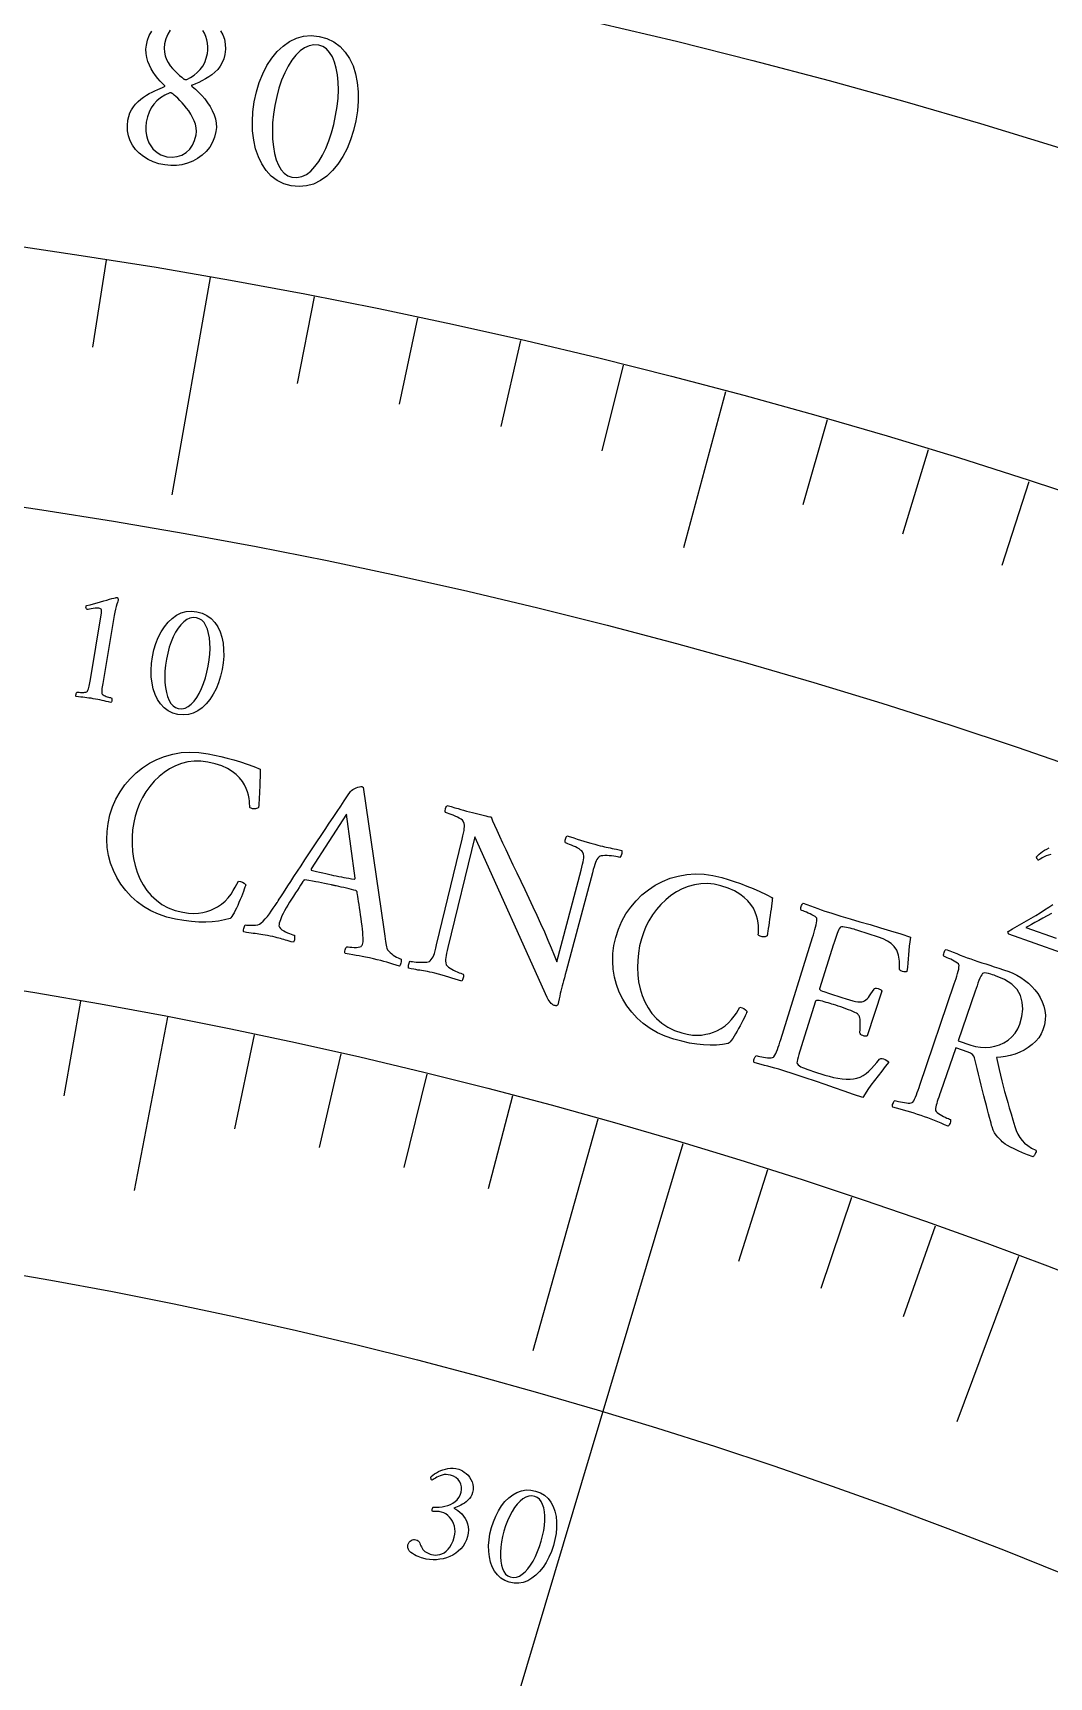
# Model space of a CAD drawing. Header units: millimetres. Extents: x -60 to 60, y -60 to 76.
# Drawn here: x 7.84 to 16.96, y 40.91 to 55.67 of the extents above; entities that cross this region are included whole.
import ezdxf

# ---------------------------------------------------------------- set-up
doc = ezdxf.new("R2010")
doc.units = ezdxf.units.MM
for name, color, linetype in [('ENGRAVE', 7, 'Continuous'), ('ENGRAVE_FINE', 8, 'Continuous'), ('TEXT', 5, 'Continuous')]:
    doc.layers.add(name, color=color, linetype=linetype)

msp = doc.modelspace()

# ---------------------------------------------------------------- linework, layer by layer
at = {"layer": 'ENGRAVE'}
for points in [[(9.4291, 53.4751), (9.0853, 51.5251)], [(14.0539, 52.4498), (13.6781, 51.0472)], [(9.0462, 46.8344), (8.7458, 45.2791)], [(12.9096, 45.9198), (12.325, 43.8404)], [(13.6727, 45.6984), (11.6089, 38.8006)], [(16.6862, 44.6863), (16.1321, 43.2023)]]:
    msp.add_lwpolyline(points, dxfattribs=at)
for radius in [58.8, 58.8, 57.225, 54.3, 54.3, 51.99, 47.7, 47.7, 45.18]:
    msp.add_circle((0, 0), radius, dxfattribs=at)
at = {"layer": 'ENGRAVE_FINE'}
for points in [[(8.4944, 53.6315), (8.3705, 52.8492)], [(10.3609, 53.3024), (10.2098, 52.5249)], [(11.2896, 53.1134), (11.1249, 52.3387)], [(12.2148, 52.9083), (12.0367, 52.1366)], [(13.1364, 52.6871), (12.9448, 51.9186)], [(14.9671, 52.1965), (14.7488, 51.4352)], [(15.8758, 51.9273), (15.6442, 51.17)], [(16.7796, 51.6424), (16.5349, 50.8891)], [(8.2653, 46.9784), (8.1156, 46.1275)], [(9.8246, 46.6773), (9.6466, 45.8318)], [(10.6003, 46.5072), (10.4083, 45.6648)], [(11.3732, 46.3243), (11.1672, 45.4852)], [(12.1431, 46.1285), (11.9231, 45.2929)], [(14.4321, 45.4643), (14.1707, 44.6408)], [(15.1876, 45.2175), (14.9125, 44.3985)], [(15.9391, 44.9582), (15.6504, 44.1438)]]:
    msp.add_lwpolyline(points, dxfattribs=at)
at = {"layer": 'TEXT'}
for points in [[(9.5204, 55.6898), (9.5407, 55.6532), (9.5554, 55.6136), (9.5634, 55.5712), (9.5648, 55.5262), (9.5597, 55.4784), (9.5505, 55.4395), (9.5369, 55.4042), (9.5189, 55.3724), (9.4966, 55.3441), (9.4712, 55.3187), (9.4442, 55.2958), (9.4156, 55.2754), (9.3854, 55.2575), (9.3548, 55.2415), (9.3251, 55.227), (9.2965, 55.214), (9.2687, 55.2024), (9.2627, 55.201), (9.2603, 55.1984), (9.2616, 55.1946), (9.2666, 55.1896), (9.2957, 55.1658), (9.3241, 55.1392), (9.352, 55.1101), (9.3792, 55.0782), (9.4046, 55.0445), (9.427, 55.0096), (9.4465, 54.9735), (9.463, 54.9363), (9.4752, 54.8986), (9.4822, 54.861), (9.4837, 54.8234), (9.4799, 54.786), (9.4676, 54.7356), (9.4489, 54.6891), (9.4237, 54.6464), (9.3921, 54.6076), (9.3555, 54.5732), (9.3153, 54.544), (9.2715, 54.52), (9.2241, 54.501), (9.1746, 54.4877), (9.1244, 54.4807), (9.0735, 54.4799), (9.0218, 54.4854), (8.9675, 54.4971), (8.9172, 54.5136), (8.8707, 54.5349), (8.8281, 54.5611), (8.7903, 54.5913), (8.758, 54.625), (8.7313, 54.6623), (8.7101, 54.7029), (8.695, 54.7464), (8.6865, 54.7917), (8.6846, 54.8391), (8.6892, 54.8884), (8.6964, 54.9216), (8.707, 54.9526), (8.7212, 54.9813), (8.7389, 55.0079), (8.7591, 55.0324), (8.781, 55.0549), (8.8045, 55.0756), (8.8296, 55.0944), (8.8556, 55.1113), (8.8814, 55.1267), (8.907, 55.1404), (8.9326, 55.1524), (8.957, 55.1631), (8.9792, 55.1729), (8.9992, 55.1815), (9.0169, 55.1892), (9.0207, 55.1918), (9.0222, 55.1944), (9.0215, 55.1971), (9.0187, 55.1999), (8.999, 55.2177), (8.9789, 55.2385), (8.9582, 55.2623), (8.9371, 55.2889), (8.9167, 55.318), (8.8986, 55.3487), (8.8826, 55.3811), (8.8689, 55.4152), (8.8586, 55.4506), (8.8529, 55.4869), (8.852, 55.5241), (8.8558, 55.5622), (8.8659, 55.6058), (8.8818, 55.6469), (8.9036, 55.6854)], [(9.0701, 55.695), (9.0472, 55.6587), (9.0303, 55.6181), (9.0196, 55.5731), (9.0158, 55.5347), (9.0173, 55.4986), (9.0239, 55.4648), (9.0357, 55.4332), (9.0513, 55.404), (9.0689, 55.377), (9.0887, 55.3523), (9.1107, 55.3298), (9.1331, 55.3092), (9.154, 55.2902), (9.1735, 55.2729), (9.1916, 55.2571), (9.1939, 55.2557), (9.1967, 55.2546), (9.2002, 55.2536), (9.2042, 55.2528), (9.2051, 55.2526), (9.2058, 55.2525), (9.2062, 55.2525), (9.2063, 55.2524), (9.2094, 55.2521), (9.2123, 55.252), (9.215, 55.2522), (9.2174, 55.2528), (9.2519, 55.2704), (9.2836, 55.2912), (9.3126, 55.3151), (9.3388, 55.3423), (9.3614, 55.3729), (9.3796, 55.4069), (9.3935, 55.4444), (9.4029, 55.4854), (9.4066, 55.5164), (9.407, 55.5473), (9.4043, 55.5783), (9.3983, 55.6093), (9.3892, 55.6393), (9.3772, 55.6673), (9.3621, 55.6933)], [(16.9764, 48.2968), (16.9543, 48.2903), (16.9339, 48.2825), (16.9153, 48.2735), (16.899, 48.2645), (16.8854, 48.2564), (16.8746, 48.2493), (16.8665, 48.2433), (16.8624, 48.2453), (16.8586, 48.2486), (16.8551, 48.253), (16.8519, 48.2586), (16.8494, 48.2643), (16.8478, 48.2689), (16.8471, 48.2726), (16.8474, 48.2752), (16.853, 48.2816), (16.8613, 48.2895), (16.8722, 48.2989), (16.8858, 48.3099), (16.9017, 48.3215), (16.9196, 48.3329), (16.9394, 48.3439), (16.9613, 48.3546)], [(17.0709, 47.4133), (16.5987, 47.5806), (16.5971, 47.583), (16.5956, 47.5859), (16.5942, 47.5892), (16.5928, 47.593), (16.5917, 47.5967), (16.5912, 47.6), (16.5911, 47.6029), (16.5916, 47.6052), (16.6319, 47.6279), (16.6728, 47.651), (16.7144, 47.6748), (16.7566, 47.6991), (16.7987, 47.7236), (16.8401, 47.7483), (16.8808, 47.7729), (16.9208, 47.7976), (16.9592, 47.8219), (16.9952, 47.8455)], [(16.9812, 47.7669), (16.9419, 47.7451), (16.9039, 47.724), (16.867, 47.7036), (16.8326, 47.6846), (16.8018, 47.6675), (16.7747, 47.6524), (16.7513, 47.6393), (17.0229, 47.5429)]]:
    msp.add_lwpolyline(points, dxfattribs=at)
for points in [[(10.4062, 55.639), (10.477, 55.6198), (10.5397, 55.5902), (10.5944, 55.5501), (10.641, 55.4997), (10.6797, 55.4409), (10.7106, 55.3756), (10.7338, 55.304), (10.7492, 55.226), (10.7571, 55.1436), (10.7576, 55.059), (10.7509, 54.972), (10.7368, 54.8828), (10.7161, 54.7948), (10.6895, 54.7117), (10.657, 54.6335), (10.6185, 54.5602), (10.5749, 54.4936), (10.5269, 54.4355), (10.4744, 54.3861), (10.4175, 54.3451), (10.3568, 54.3147), (10.2929, 54.2969), (10.2258, 54.2916), (10.1555, 54.2988), (10.0892, 54.3171), (10.0297, 54.3461), (9.9771, 54.3858), (9.9312, 54.4361), (9.8924, 54.4949), (9.8608, 54.5601), (9.8365, 54.6317), (9.8194, 54.7097), (9.8096, 54.792), (9.8072, 54.8767), (9.8122, 54.9639), (9.8246, 55.0534), (9.8439, 55.1417), (9.8692, 55.2252), (9.9006, 55.3038), (9.9382, 55.3777), (9.9813, 55.4448), (10.0293, 55.5031), (10.0823, 55.5526), (10.1401, 55.5934), (10.202, 55.6235), (10.267, 55.6412), (10.3351, 55.6464), (10.4062, 55.639)], [(10.4027, 55.5603), (10.3589, 55.5633), (10.3164, 55.5557), (10.2752, 55.5375), (10.2353, 55.5087), (10.1973, 55.4709), (10.1617, 55.4256), (10.1285, 55.3727), (10.0978, 55.3125), (10.0701, 55.2462), (10.0461, 55.1753), (10.0257, 55.1), (10.009, 55.0202), (9.9967, 54.9404), (9.9893, 54.8632), (9.9867, 54.7885), (9.989, 54.7164), (9.9958, 54.6487), (10.0069, 54.5873), (10.0222, 54.532), (10.0418, 54.483), (10.0656, 54.442), (10.0934, 54.4107), (10.1253, 54.389), (10.1614, 54.3771), (10.207, 54.3739), (10.2506, 54.3818), (10.2921, 54.4009), (10.3318, 54.431), (10.3691, 54.4705), (10.404, 54.5176), (10.4365, 54.5724), (10.4664, 54.6348), (10.4934, 54.7029), (10.5172, 54.7746), (10.5377, 54.85), (10.5549, 54.9291), (10.5682, 55.0094), (10.5765, 55.0863), (10.5799, 55.16), (10.5782, 55.2303), (10.5718, 55.296), (10.5609, 55.3556), (10.5454, 55.4091), (10.5253, 55.4567), (10.5009, 55.4965), (10.4723, 55.5271), (10.4396, 55.5483), (10.4027, 55.5603)], [(9.0385, 54.5596), (9.0875, 54.5555), (9.1328, 54.5603), (9.1742, 54.574), (9.2118, 54.5965), (9.2442, 54.6266), (9.2699, 54.6631), (9.2889, 54.7059), (9.3011, 54.7551), (9.3042, 54.7871), (9.3026, 54.8189), (9.2963, 54.8505), (9.2853, 54.882), (9.271, 54.9127), (9.2547, 54.9421), (9.2366, 54.9702), (9.2166, 54.9969), (9.1959, 55.0218), (9.1756, 55.0447), (9.1557, 55.0653), (9.1364, 55.0839), (9.119, 55.0997), (9.1052, 55.1121), (9.095, 55.1212), (9.0883, 55.127), (9.0846, 55.1295), (9.0814, 55.1314), (9.0785, 55.1327), (9.0762, 55.1334), (9.0732, 55.1337), (9.0707, 55.1337), (9.0687, 55.1334), (9.0672, 55.1326), (9.0226, 55.1115), (8.9835, 55.0876), (8.9499, 55.0608), (8.9218, 55.0312), (8.8986, 54.9978), (8.8797, 54.9595), (8.8651, 54.9164), (8.8548, 54.8685), (8.8503, 54.8269), (8.8506, 54.7877), (8.8556, 54.7509), (8.8653, 54.7164), (8.8788, 54.6848), (8.8952, 54.6564), (8.9144, 54.6312), (8.9364, 54.6093), (8.9603, 54.591), (8.9853, 54.5766), (9.0114, 54.5661), (9.0385, 54.5596)], [(8.3534, 49.8664), (8.4506, 50.447), (8.4526, 50.4613), (8.4533, 50.4733), (8.4528, 50.4832), (8.4511, 50.4907), (8.448, 50.4965), (8.4435, 50.5011), (8.4375, 50.5043), (8.43, 50.5063), (8.4206, 50.5072), (8.4088, 50.507), (8.3945, 50.5059), (8.3777, 50.5037), (8.3607, 50.5011), (8.3459, 50.4986), (8.3332, 50.4962), (8.3227, 50.4939), (8.3177, 50.5003), (8.3145, 50.507), (8.3131, 50.5139), (8.3134, 50.5211), (8.3134, 50.5212), (8.3135, 50.5215), (8.3135, 50.522), (8.3136, 50.5226), (8.3143, 50.5252), (8.3152, 50.5273), (8.3164, 50.5287), (8.3178, 50.5295), (8.3496, 50.5379), (8.3811, 50.5464), (8.4124, 50.555), (8.4434, 50.5638), (8.473, 50.5722), (8.5, 50.5798), (8.5244, 50.5866), (8.5462, 50.5926), (8.5642, 50.5975), (8.5772, 50.601), (8.5854, 50.603), (8.5886, 50.6036), (8.5916, 50.6031), (8.5949, 50.6019), (8.5975, 50.5998), (8.5994, 50.5966), (8.6005, 50.5925), (8.6012, 50.588), (8.6017, 50.584), (8.6022, 50.5803), (8.6025, 50.577), (8.6017, 50.5748), (8.5994, 50.5683), (8.5957, 50.5573), (8.5904, 50.542), (8.5844, 50.5226), (8.5785, 50.4993), (8.5728, 50.472), (8.5671, 50.4409), (8.4663, 49.8473), (8.4636, 49.8314), (8.4612, 49.8161), (8.4589, 49.8013), (8.4568, 49.787), (8.4552, 49.7735), (8.4545, 49.7613), (8.4546, 49.7502), (8.4556, 49.7403), (8.4575, 49.7363), (8.4614, 49.7322), (8.4673, 49.7278), (8.4753, 49.7234), (8.4845, 49.719), (8.494, 49.7151), (8.5039, 49.7115), (8.5141, 49.7084), (8.5238, 49.7058), (8.532, 49.7036), (8.5386, 49.7021), (8.5437, 49.7011), (8.5451, 49.6972), (8.5458, 49.6924), (8.5459, 49.6865), (8.5453, 49.6796), (8.5441, 49.6728), (8.5423, 49.6673), (8.5398, 49.663), (8.5367, 49.6599), (8.5155, 49.665), (8.4951, 49.6699), (8.4757, 49.6745), (8.4572, 49.6788), (8.4387, 49.683), (8.4195, 49.6869), (8.3995, 49.6907), (8.3787, 49.6944), (8.3586, 49.6976), (8.3395, 49.7004), (8.3212, 49.7028), (8.3037, 49.7047), (8.2861, 49.7065), (8.2672, 49.7083), (8.2469, 49.7103), (8.2254, 49.7124), (8.2235, 49.7163), (8.2225, 49.7212), (8.2226, 49.7271), (8.2237, 49.7339), (8.2254, 49.7406), (8.2274, 49.7461), (8.2297, 49.7504), (8.2322, 49.7536), (8.2374, 49.7529), (8.2442, 49.7522), (8.2526, 49.7515), (8.2626, 49.7508), (8.2733, 49.7504), (8.2838, 49.7505), (8.2941, 49.7511), (8.3042, 49.7522), (8.3131, 49.7539), (8.3198, 49.756), (8.3244, 49.7588), (8.3269, 49.762), (8.3311, 49.7711), (8.335, 49.7814), (8.3386, 49.7932), (8.3418, 49.8064), (8.3448, 49.8205), (8.3478, 49.8352), (8.3506, 49.8505), (8.3534, 49.8664)], [(9.3078, 50.4747), (9.3563, 50.4617), (9.3993, 50.4415), (9.4368, 50.4141), (9.4689, 50.3795), (9.4955, 50.3392), (9.5168, 50.2945), (9.5329, 50.2453), (9.5437, 50.1917), (9.5493, 50.1352), (9.5499, 50.077), (9.5455, 50.0172), (9.5361, 49.9557), (9.5222, 49.8952), (9.5041, 49.838), (9.482, 49.7841), (9.4558, 49.7336), (9.426, 49.6877), (9.3931, 49.6477), (9.3571, 49.6135), (9.3181, 49.5852), (9.2763, 49.5642), (9.2324, 49.5518), (9.1862, 49.548), (9.1378, 49.5528), (9.0921, 49.5654), (9.0511, 49.5852), (9.0148, 49.6124), (8.9831, 49.647), (8.9564, 49.6874), (8.9346, 49.7322), (8.9178, 49.7814), (8.9059, 49.835), (8.8992, 49.8916), (8.8975, 49.9499), (8.9009, 50.0098), (8.9094, 50.0713), (8.9226, 50.132), (8.94, 50.1894), (8.9615, 50.2435), (8.9873, 50.2943), (9.0168, 50.3405), (9.0497, 50.3806), (9.086, 50.4147), (9.1256, 50.4428), (9.168, 50.4637), (9.2125, 50.4759), (9.2591, 50.4796), (9.3078, 50.4747)], [(9.3055, 50.4206), (9.2755, 50.4226), (9.2464, 50.4172), (9.2182, 50.4047), (9.1909, 50.3848), (9.1648, 50.3587), (9.1405, 50.3275), (9.1178, 50.2912), (9.0968, 50.2497), (9.0778, 50.2041), (9.0614, 50.1553), (9.0475, 50.1035), (9.0361, 50.0486), (9.0277, 49.9938), (9.0226, 49.9407), (9.0209, 49.8893), (9.0226, 49.8398), (9.0273, 49.7932), (9.035, 49.751), (9.0456, 49.713), (9.0592, 49.6794), (9.0756, 49.6512), (9.0948, 49.6297), (9.1168, 49.6149), (9.1417, 49.6067), (9.1731, 49.6046), (9.2031, 49.6101), (9.2316, 49.6233), (9.2588, 49.6441), (9.2845, 49.6713), (9.3084, 49.7038), (9.3305, 49.7415), (9.351, 49.7845), (9.3694, 49.8314), (9.3856, 49.8808), (9.3995, 49.9326), (9.4111, 49.987), (9.42, 50.0423), (9.4255, 50.0952), (9.4277, 50.1458), (9.4264, 50.1942), (9.4218, 50.2393), (9.4142, 50.2802), (9.4035, 50.317), (9.3897, 50.3496), (9.3729, 50.377), (9.3532, 50.3979), (9.3308, 50.4125), (9.3055, 50.4206)], [(9.4096, 49.1993), (9.4656, 49.1879), (9.5227, 49.1752), (9.5808, 49.1609), (9.64, 49.1453), (9.6997, 49.1276), (9.7594, 49.1076), (9.819, 49.0851), (9.8785, 49.0603), (9.8784, 49.0573), (9.8782, 49.0483), (9.8778, 49.0333), (9.8773, 49.0124), (9.8765, 48.9874), (9.8755, 48.9604), (9.8742, 48.9315), (9.8727, 48.9005), (9.8711, 48.8693), (9.8696, 48.8394), (9.8683, 48.8111), (9.8671, 48.7842), (9.866, 48.7607), (9.8649, 48.7426), (9.8639, 48.7299), (9.863, 48.7227), (9.8621, 48.7182), (9.8589, 48.7141), (9.8534, 48.7106), (9.8456, 48.7074), (9.8366, 48.7051), (9.8276, 48.704), (9.8186, 48.7041), (9.8094, 48.7053), (9.8018, 48.7073), (9.7949, 48.71), (9.7887, 48.7134), (9.7833, 48.7176), (9.7831, 48.7323), (9.7819, 48.7508), (9.7799, 48.7729), (9.777, 48.7988), (9.7719, 48.8271), (9.7635, 48.8567), (9.7517, 48.8875), (9.7366, 48.9196), (9.7171, 48.9517), (9.6921, 48.9827), (9.6616, 49.0126), (9.6256, 49.0413), (9.5829, 49.0676), (9.5322, 49.0903), (9.4737, 49.1093), (9.4073, 49.1247), (9.3457, 49.1328), (9.2857, 49.1334), (9.2274, 49.1265), (9.1706, 49.112), (9.116, 49.091), (9.0642, 49.0644), (9.0152, 49.0323), (8.9689, 48.9947), (8.926, 48.9526), (8.887, 48.9072), (8.8519, 48.8584), (8.8207, 48.8063), (8.7939, 48.752), (8.7717, 48.6966), (8.7542, 48.6403), (8.7415, 48.583), (8.7321, 48.5183), (8.7273, 48.4534), (8.7269, 48.3882), (8.731, 48.3228), (8.7399, 48.2584), (8.7537, 48.1961), (8.7726, 48.1359), (8.7965, 48.078), (8.8255, 48.0232), (8.8599, 47.9726), (8.8997, 47.9263), (8.9448, 47.8842), (8.9956, 47.8475), (9.0524, 47.8174), (9.1152, 47.7938), (9.184, 47.7768), (9.233, 47.7694), (9.279, 47.7666), (9.322, 47.7685), (9.3619, 47.7751), (9.399, 47.785), (9.4335, 47.7968), (9.4654, 47.8106), (9.4945, 47.8264), (9.5309, 47.8506), (9.5631, 47.8773), (9.5912, 47.9067), (9.6152, 47.9386), (9.6357, 47.9708), (9.6536, 48.0013), (9.6687, 48.03), (9.6812, 48.0569), (9.7001, 48.0536), (9.7174, 48.0472), (9.7332, 48.0375), (9.7475, 48.0246), (9.745, 48.0149), (9.7407, 48.0013), (9.7346, 47.9841), (9.7268, 47.963), (9.7177, 47.9397), (9.708, 47.9154), (9.6978, 47.8903), (9.6868, 47.8642), (9.6756, 47.8385), (9.6645, 47.8144), (9.6534, 47.7919), (9.6423, 47.771), (9.6318, 47.7529), (9.6223, 47.7386), (9.614, 47.7282), (9.6067, 47.7218), (9.5556, 47.7078), (9.5021, 47.6975), (9.4462, 47.6909), (9.3879, 47.6878), (9.3262, 47.6886), (9.2604, 47.6934), (9.1905, 47.7021), (9.1163, 47.7147), (9.038, 47.7333), (8.9643, 47.7584), (8.8953, 47.79), (8.8309, 47.8281), (8.7716, 47.8716), (8.7178, 47.9197), (8.6695, 47.9722), (8.6267, 48.0292), (8.5898, 48.0897), (8.5591, 48.153), (8.5345, 48.2189), (8.5163, 48.2874), (8.5046, 48.3578), (8.4999, 48.4292), (8.5023, 48.5015), (8.5116, 48.5747), (8.5286, 48.6512), (8.5523, 48.724), (8.5825, 48.7931), (8.6194, 48.8586), (8.6621, 48.9198), (8.7098, 48.9762), (8.7626, 49.0277), (8.8204, 49.0743), (8.8826, 49.1151), (8.9486, 49.1491), (9.0184, 49.1764), (9.092, 49.1969), (9.1685, 49.2098), (9.2469, 49.2146), (9.3273, 49.2111), (9.4096, 49.1993)], [(10.0294, 47.8654), (10.0314, 47.8686), (10.0376, 47.8781), (10.0479, 47.8939), (10.0623, 47.9161), (10.0803, 47.9438), (10.1011, 47.9759), (10.1248, 48.0127), (10.1514, 48.0539), (10.1804, 48.0986), (10.2112, 48.1457), (10.244, 48.1952), (10.2786, 48.247), (10.3144, 48.3005), (10.3506, 48.3547), (10.3871, 48.4098), (10.424, 48.4656), (10.4608, 48.5212), (10.497, 48.5756), (10.5325, 48.6288), (10.5673, 48.6809), (10.6008, 48.7307), (10.6324, 48.7775), (10.662, 48.8211), (10.6895, 48.8617), (10.6975, 48.8697), (10.7083, 48.8776), (10.722, 48.8855), (10.7386, 48.8934), (10.7553, 48.9), (10.7696, 48.9042), (10.7814, 48.9061), (10.7906, 48.9055), (10.7927, 48.905), (10.7943, 48.9044), (10.7955, 48.9038), (10.7961, 48.9031), (10.7968, 48.9023), (10.7978, 48.9013), (10.7993, 48.9), (10.8011, 48.8985), (10.9876, 47.6238), (10.9962, 47.561), (11.0028, 47.5139), (11.0075, 47.4827), (11.0102, 47.4673), (11.0143, 47.4538), (11.0213, 47.4405), (11.0311, 47.4274), (11.0438, 47.4146), (11.058, 47.4025), (11.0725, 47.3916), (11.0872, 47.382), (11.1023, 47.3737), (11.1162, 47.3668), (11.1274, 47.3616), (11.1358, 47.358), (11.1416, 47.3562), (11.1439, 47.3489), (11.1444, 47.3404), (11.1431, 47.3307), (11.1401, 47.3198), (11.1365, 47.3095), (11.1335, 47.3016), (11.131, 47.296), (11.1291, 47.2929), (11.0982, 47.3024), (11.069, 47.3114), (11.0413, 47.3199), (11.0153, 47.3278), (10.9889, 47.3355), (10.9598, 47.3433), (10.9281, 47.3513), (10.8938, 47.3594), (10.8575, 47.3676), (10.8243, 47.3745), (10.7942, 47.3802), (10.7672, 47.3848), (10.7402, 47.3891), (10.7099, 47.394), (10.6764, 47.3994), (10.6397, 47.4054), (10.637, 47.4116), (10.636, 47.4192), (10.6366, 47.4282), (10.6389, 47.4386), (10.6423, 47.4488), (10.6463, 47.457), (10.6508, 47.4634), (10.656, 47.4678), (10.6675, 47.4657), (10.6821, 47.464), (10.6997, 47.4626), (10.7202, 47.4616), (10.7407, 47.4615), (10.758, 47.4628), (10.7721, 47.4656), (10.783, 47.4698), (10.7882, 47.4743), (10.7925, 47.4806), (10.7962, 47.489), (10.7991, 47.4992), (10.8009, 47.5113), (10.8017, 47.5273), (10.8014, 47.5472), (10.8002, 47.571), (10.7981, 47.5977), (10.7953, 47.6262), (10.7919, 47.6564), (10.7879, 47.6883), (10.7835, 47.721), (10.779, 47.7532), (10.7744, 47.785), (10.7697, 47.8164), (10.7651, 47.8462), (10.7609, 47.8733), (10.7571, 47.8976), (10.7538, 47.9191), (10.751, 47.9368), (10.749, 47.9494), (10.7478, 47.957), (10.7475, 47.9595), (10.7472, 47.9599), (10.7466, 47.9609), (10.7455, 47.9626), (10.744, 47.965), (10.7421, 47.9675), (10.7402, 47.9694), (10.7381, 47.9707), (10.7359, 47.9715), (10.7183, 47.9765), (10.6986, 47.9816), (10.6768, 47.9869), (10.653, 47.9924), (10.6286, 47.9978), (10.6051, 48.003), (10.5824, 48.008), (10.5606, 48.0128), (10.5549, 48.014), (10.5493, 48.0153), (10.5436, 48.0165), (10.538, 48.0178), (10.5325, 48.019), (10.5273, 48.0201), (10.5223, 48.0212), (10.5177, 48.0222), (10.4851, 48.0293), (10.455, 48.0356), (10.4274, 48.0412), (10.4023, 48.0461), (10.3768, 48.0509), (10.3477, 48.0559), (10.3152, 48.0612), (10.2792, 48.0668), (10.2779, 48.0668), (10.2762, 48.0665), (10.2741, 48.0659), (10.2717, 48.0648), (10.2694, 48.0638), (10.2678, 48.063), (10.2668, 48.0626), (10.2665, 48.0624), (10.2648, 48.0598), (10.2598, 48.0521), (10.2515, 48.0391), (10.2399, 48.021), (10.226, 47.9993), (10.2108, 47.9757), (10.1943, 47.9501), (10.1766, 47.9226), (10.1586, 47.8945), (10.1416, 47.8673), (10.1255, 47.8409), (10.1104, 47.8154), (10.0955, 47.7903), (10.0829, 47.767), (10.0726, 47.7457), (10.0646, 47.7262), (10.0583, 47.7085), (10.0531, 47.6927), (10.0491, 47.6787), (10.0462, 47.6665), (10.0458, 47.6543), (10.0501, 47.6424), (10.059, 47.6309), (10.0725, 47.6198), (10.0886, 47.6094), (10.1052, 47.6002), (10.1223, 47.5922), (10.14, 47.5854), (10.1563, 47.5799), (10.1692, 47.5756), (10.1787, 47.5727), (10.1849, 47.5711), (10.1863, 47.5672), (10.1868, 47.561), (10.1866, 47.5524), (10.1856, 47.5415), (10.1839, 47.5303), (10.1817, 47.5209), (10.179, 47.5131), (10.1759, 47.5071), (10.1557, 47.5126), (10.137, 47.5178), (10.1199, 47.5226), (10.1043, 47.5271), (10.0894, 47.5314), (10.0746, 47.5357), (10.0598, 47.5401), (10.0449, 47.5444), (10.0289, 47.5488), (10.0104, 47.5534), (9.9894, 47.5583), (9.9661, 47.5633), (9.9424, 47.5681), (9.9207, 47.5722), (9.9008, 47.5756), (9.8829, 47.5783), (9.8659, 47.5807), (9.8489, 47.583), (9.8319, 47.5854), (9.8149, 47.5877), (9.7968, 47.5902), (9.7764, 47.5933), (9.7538, 47.5967), (9.729, 47.6006), (9.7277, 47.6045), (9.7275, 47.6106), (9.7284, 47.619), (9.7303, 47.6297), (9.7328, 47.6408), (9.7356, 47.6501), (9.7386, 47.6578), (9.7419, 47.6638), (9.7539, 47.662), (9.7696, 47.6608), (9.789, 47.6601), (9.8123, 47.6599), (9.8355, 47.6613), (9.8551, 47.6649), (9.8708, 47.671), (9.8829, 47.6795), (9.9036, 47.6982), (9.9234, 47.7184), (9.9422, 47.7401), (9.96, 47.7634), (9.9773, 47.7878), (9.9946, 47.8129), (10.012, 47.8388), (10.0294, 47.8654)], [(11.7822, 48.6714), (11.8072, 48.6653), (11.832, 48.6593), (11.8564, 48.6534), (11.8805, 48.6475), (11.903, 48.6421), (11.9224, 48.6378), (11.9387, 48.6346), (11.9519, 48.6324), (11.9646, 48.5991), (11.9812, 48.5593), (12.0015, 48.5129), (12.0255, 48.46), (12.0526, 48.4017), (12.0818, 48.3394), (12.1133, 48.2732), (12.147, 48.2029), (12.182, 48.13), (12.2175, 48.0558), (12.2534, 47.9805), (12.2898, 47.904), (12.3259, 47.8271), (12.3611, 47.7509), (12.3955, 47.6753), (12.429, 47.6003), (12.4607, 47.5275), (12.4897, 47.4585), (12.516, 47.3932), (12.5396, 47.3318), (12.7579, 48.1556), (12.765, 48.1831), (12.771, 48.2075), (12.7759, 48.229), (12.7798, 48.2475), (12.782, 48.2643), (12.7819, 48.2809), (12.7797, 48.2971), (12.7753, 48.313), (12.7716, 48.3199), (12.7645, 48.3275), (12.754, 48.3358), (12.74, 48.345), (12.724, 48.3542), (12.7074, 48.3631), (12.6902, 48.3714), (12.6725, 48.3794), (12.6556, 48.3864), (12.6409, 48.3921), (12.6285, 48.3964), (12.6183, 48.3995), (12.616, 48.4067), (12.6153, 48.4148), (12.6162, 48.4239), (12.6187, 48.4339), (12.6219, 48.4435), (12.6249, 48.4516), (12.6275, 48.4581), (12.63, 48.4631), (12.6622, 48.4534), (12.6933, 48.4438), (12.7235, 48.4344), (12.7526, 48.425), (12.7821, 48.4156), (12.8136, 48.4062), (12.8471, 48.3967), (12.8825, 48.387), (12.9074, 48.3805), (12.93, 48.3747), (12.9502, 48.3696), (12.968, 48.3654), (12.9848, 48.3615), (13.0019, 48.3578), (13.0193, 48.354), (13.037, 48.3504), (13.0559, 48.3465), (13.0765, 48.3421), (13.0991, 48.3372), (13.1234, 48.3318), (13.1242, 48.3262), (13.1244, 48.3196), (13.124, 48.3119), (13.123, 48.3033), (13.121, 48.2943), (13.1176, 48.2856), (13.1128, 48.2774), (13.1065, 48.2695), (13.098, 48.2716), (13.0861, 48.2739), (13.0708, 48.2766), (13.052, 48.2795), (13.0317, 48.2823), (13.0116, 48.2842), (12.9917, 48.2853), (12.9721, 48.2856), (12.9543, 48.2848), (12.9397, 48.2826), (12.9285, 48.2792), (12.9205, 48.2744), (12.91, 48.2636), (12.901, 48.2516), (12.8935, 48.2382), (12.8875, 48.2236), (12.8818, 48.2063), (12.8754, 48.1851), (12.8682, 48.1599), (12.8602, 48.1307), (12.6242, 47.2474), (12.6161, 47.2172), (12.6086, 47.1889), (12.6016, 47.1627), (12.5951, 47.1383), (12.589, 47.1151), (12.5831, 47.0924), (12.5775, 47.0699), (12.5721, 47.0479), (12.5667, 47.0251), (12.5609, 47.0005), (12.5548, 46.9741), (12.5484, 46.9458), (12.5456, 46.9422), (12.542, 46.9397), (12.5375, 46.9384), (12.5321, 46.9382), (12.5268, 46.9386), (12.5223, 46.939), (12.5188, 46.9395), (12.5161, 46.9401), (12.5111, 46.9422), (12.505, 46.946), (12.4977, 46.9517), (12.4893, 46.9591), (12.4804, 46.9687), (12.4716, 46.9805), (12.4631, 46.9947), (12.4547, 47.0112), (11.8046, 48.455), (11.5625, 47.4614), (11.556, 47.4339), (11.5508, 47.4095), (11.5467, 47.3882), (11.5438, 47.37), (11.5424, 47.3535), (11.5426, 47.3374), (11.5446, 47.3216), (11.5482, 47.3061), (11.5518, 47.2994), (11.5586, 47.292), (11.5687, 47.284), (11.5819, 47.2753), (11.5971, 47.2665), (11.613, 47.2579), (11.6295, 47.2496), (11.6466, 47.2416), (11.663, 47.2345), (11.6773, 47.2287), (11.6894, 47.2244), (11.6993, 47.2215), (11.7017, 47.2144), (11.7027, 47.2064), (11.7023, 47.1976), (11.7005, 47.188), (11.6978, 47.1786), (11.6949, 47.1704), (11.6917, 47.1635), (11.6883, 47.1578), (11.6572, 47.1678), (11.6272, 47.1773), (11.5983, 47.1864), (11.5705, 47.1951), (11.5422, 47.2036), (11.5118, 47.2121), (11.4794, 47.2207), (11.4449, 47.2293), (11.4213, 47.2348), (11.3995, 47.2397), (11.3794, 47.2438), (11.3611, 47.2471), (11.3438, 47.2501), (11.3267, 47.253), (11.3099, 47.2559), (11.2934, 47.2586), (11.2759, 47.2616), (11.256, 47.2652), (11.2337, 47.2693), (11.2091, 47.274), (11.2082, 47.2795), (11.2078, 47.2861), (11.208, 47.2937), (11.2088, 47.3024), (11.2105, 47.3115), (11.2136, 47.3202), (11.2181, 47.3287), (11.224, 47.3367), (11.2322, 47.3351), (11.2437, 47.3335), (11.2585, 47.3319), (11.2764, 47.3302), (11.296, 47.3288), (11.3156, 47.3279), (11.3351, 47.3277), (11.3547, 47.328), (11.3724, 47.3293), (11.3865, 47.3319), (11.3969, 47.3359), (11.4037, 47.3411), (11.4138, 47.3521), (11.4225, 47.3641), (11.4298, 47.3772), (11.4358, 47.3914), (11.4414, 47.4082), (11.4476, 47.4292), (11.4543, 47.4543), (11.4616, 47.4835), (11.6908, 48.4328), (11.6976, 48.4623), (11.7031, 48.4879), (11.7073, 48.5097), (11.71, 48.5277), (11.7112, 48.5436), (11.7106, 48.5589), (11.7083, 48.5739), (11.7041, 48.5884), (11.7004, 48.5961), (11.6926, 48.6045), (11.6809, 48.6133), (11.6653, 48.6226), (11.6475, 48.6318), (11.6293, 48.6403), (11.6109, 48.6482), (11.5922, 48.6554), (11.5748, 48.6616), (11.5604, 48.6665), (11.549, 48.6701), (11.5407, 48.6724), (11.5389, 48.6823), (11.5386, 48.6918), (11.5397, 48.701), (11.5423, 48.7099), (11.5456, 48.718), (11.5489, 48.7249), (11.5522, 48.7306), (11.5555, 48.7352), (11.5923, 48.7252), (11.6253, 48.7159), (11.6546, 48.7074), (11.6801, 48.6995), (11.7042, 48.6922), (11.7292, 48.6851), (11.7553, 48.6781), (11.7822, 48.6714)], [(10.6521, 48.6577), (10.3335, 48.1658), (10.3335, 48.1655), (10.3336, 48.1646), (10.3336, 48.1632), (10.3337, 48.1611), (10.3339, 48.159), (10.3344, 48.1574), (10.3351, 48.1564), (10.3361, 48.1558), (10.3584, 48.1499), (10.3829, 48.1437), (10.4095, 48.1372), (10.4383, 48.1303), (10.4667, 48.1236), (10.4921, 48.1177), (10.5146, 48.1126), (10.5342, 48.1082), (10.5595, 48.1028), (10.5837, 48.0979), (10.6067, 48.0936), (10.6284, 48.0898), (10.6501, 48.0862), (10.6727, 48.0824), (10.6963, 48.0783), (10.7209, 48.074), (10.7231, 48.0739), (10.7249, 48.0746), (10.7265, 48.0761), (10.7278, 48.0784), (10.7289, 48.0807), (10.7296, 48.0824), (10.7301, 48.0834), (10.7302, 48.0837)], [(14.023, 48.0881), (14.0776, 48.0715), (14.1333, 48.0534), (14.1898, 48.0337), (14.2472, 48.0125), (14.305, 47.9893), (14.3625, 47.9637), (14.4197, 47.9357), (14.4767, 47.9053), (14.4763, 47.9024), (14.4752, 47.8934), (14.4734, 47.8786), (14.4709, 47.8578), (14.4678, 47.833), (14.4642, 47.8062), (14.4602, 47.7775), (14.4557, 47.7469), (14.4511, 47.7159), (14.4469, 47.6864), (14.4429, 47.6582), (14.4391, 47.6315), (14.4358, 47.6083), (14.433, 47.5904), (14.4309, 47.5779), (14.4292, 47.5708), (14.4279, 47.5664), (14.4243, 47.5626), (14.4185, 47.5596), (14.4105, 47.5572), (14.4014, 47.5557), (14.3923, 47.5555), (14.3833, 47.5564), (14.3743, 47.5585), (14.3669, 47.5612), (14.3603, 47.5646), (14.3545, 47.5686), (14.3495, 47.5732), (14.3506, 47.5879), (14.3512, 47.6064), (14.3513, 47.6286), (14.3508, 47.6546), (14.3485, 47.6833), (14.3429, 47.7135), (14.3341, 47.7453), (14.3221, 47.7787), (14.3057, 47.8125), (14.2837, 47.8458), (14.2562, 47.8784), (14.2231, 47.9104), (14.183, 47.9406), (14.1348, 47.968), (14.0783, 47.9925), (14.0136, 48.014), (13.9531, 48.028), (13.8935, 48.0343), (13.8347, 48.0329), (13.7768, 48.0238), (13.7205, 48.0081), (13.6664, 47.9865), (13.6146, 47.9592), (13.565, 47.9261), (13.5183, 47.8883), (13.4751, 47.8468), (13.4356, 47.8015), (13.3996, 47.7526), (13.3677, 47.7011), (13.3404, 47.6481), (13.3177, 47.5937), (13.2996, 47.5378), (13.2841, 47.4743), (13.2732, 47.4101), (13.2666, 47.3452), (13.2645, 47.2798), (13.2672, 47.2148), (13.2751, 47.1515), (13.2882, 47.0898), (13.3065, 47.0298), (13.3302, 46.9725), (13.3597, 46.919), (13.3949, 46.8691), (13.4359, 46.8229), (13.483, 46.7816), (13.5367, 46.7462), (13.597, 46.7168), (13.6638, 46.6933), (13.7119, 46.6813), (13.7574, 46.6742), (13.8004, 46.6721), (13.8408, 46.6748), (13.8787, 46.6811), (13.9141, 46.6897), (13.9471, 46.7004), (13.9776, 46.7134), (14.0161, 46.734), (14.0507, 46.7576), (14.0815, 46.7841), (14.1083, 46.8136), (14.1319, 46.8438), (14.1525, 46.8724), (14.1703, 46.8995), (14.1853, 46.9251), (14.2037, 46.9201), (14.2204, 46.912), (14.2352, 46.9009), (14.2482, 46.8868), (14.2448, 46.8773), (14.2393, 46.8642), (14.2316, 46.8476), (14.2218, 46.8274), (14.2105, 46.805), (14.1986, 46.7818), (14.186, 46.7577), (14.1727, 46.7328), (14.1591, 46.7082), (14.1457, 46.6853), (14.1325, 46.664), (14.1195, 46.6442), (14.1073, 46.6271), (14.0965, 46.6138), (14.0872, 46.6043), (14.0794, 46.5986), (14.0272, 46.5895), (13.973, 46.5843), (13.9167, 46.583), (13.8583, 46.5855), (13.797, 46.5921), (13.732, 46.6031), (13.6632, 46.6184), (13.5906, 46.6379), (13.5143, 46.6639), (13.4434, 46.6959), (13.3776, 46.7338), (13.3171, 46.7778), (13.2622, 46.8268), (13.2132, 46.8797), (13.1701, 46.9365), (13.1329, 46.9973), (13.1019, 47.0611), (13.0773, 47.127), (13.0591, 47.1949), (13.0474, 47.2649), (13.0424, 47.336), (13.0445, 47.4075), (13.0537, 47.4793), (13.07, 47.5513), (13.0941, 47.6258), (13.1245, 47.6961), (13.1612, 47.762), (13.2041, 47.8237), (13.2524, 47.8806), (13.3053, 47.9322), (13.3627, 47.9785), (13.4246, 48.0194), (13.4904, 48.0542), (13.5593, 48.0818), (13.6314, 48.1023), (13.7066, 48.1158), (13.7839, 48.1214), (13.8625, 48.1187), (13.9422, 48.1076), (14.023, 48.0881)], [(15.0101, 47.7675), (15.0896, 47.7429), (15.1732, 47.7177), (15.261, 47.692), (15.3529, 47.6656), (15.4462, 47.6386), (15.5381, 47.611), (15.6285, 47.5828), (15.7175, 47.5539), (15.7104, 47.5123), (15.7046, 47.4721), (15.7003, 47.4332), (15.6973, 47.3956), (15.6947, 47.3586), (15.6917, 47.3211), (15.6882, 47.2831), (15.6842, 47.2447), (15.6761, 47.2421), (15.6665, 47.2414), (15.6555, 47.2428), (15.6429, 47.2463), (15.6304, 47.2514), (15.6219, 47.2574), (15.6174, 47.2642), (15.6169, 47.2718), (15.6166, 47.337), (15.6089, 47.3915), (15.5935, 47.4355), (15.5707, 47.4689), (15.542, 47.4953), (15.509, 47.5182), (15.4718, 47.5376), (15.4303, 47.5535), (15.2425, 47.614), (15.2344, 47.6165), (15.2234, 47.6198), (15.2096, 47.6238), (15.193, 47.6286), (15.1751, 47.6335), (15.1577, 47.6377), (15.1407, 47.6414), (15.1241, 47.6445), (15.1093, 47.6463), (15.0975, 47.6463), (15.0889, 47.6443), (15.0834, 47.6405), (15.0766, 47.6296), (15.0701, 47.6169), (15.0637, 47.6023), (15.0575, 47.5859), (15.0514, 47.5683), (15.0454, 47.5505), (15.0394, 47.5323), (15.0334, 47.5138), (15.0311, 47.5065), (15.0291, 47.5), (15.0273, 47.4944), (15.0258, 47.4896), (14.8993, 47.0899), (14.8999, 47.0854), (14.9043, 47.0805), (14.9125, 47.0754), (14.9246, 47.0699), (14.9391, 47.0642), (14.9545, 47.0586), (14.9708, 47.0529), (14.988, 47.0473), (15.1007, 47.0112), (15.1373, 46.9998), (15.1698, 46.9902), (15.1982, 46.9825), (15.2225, 46.9768), (15.2435, 46.9732), (15.262, 46.9718), (15.2781, 46.9728), (15.2918, 46.9761), (15.304, 46.9816), (15.3157, 46.9895), (15.3269, 46.9996), (15.3377, 47.012), (15.3488, 47.0268), (15.3611, 47.0443), (15.3745, 47.0645), (15.3892, 47.0872), (15.3941, 47.093), (15.4018, 47.0958), (15.4121, 47.0956), (15.4252, 47.0924), (15.4373, 47.0877), (15.447, 47.0823), (15.4543, 47.0761), (15.4592, 47.0692), (15.3269, 46.6665), (15.3202, 46.6645), (15.3116, 46.6643), (15.3012, 46.6659), (15.289, 46.6693), (15.2774, 46.6741), (15.2689, 46.6801), (15.2634, 46.6872), (15.2611, 46.6954), (15.2631, 46.7263), (15.2644, 46.7528), (15.2649, 46.7748), (15.2648, 46.7923), (15.2641, 46.8064), (15.263, 46.8183), (15.2614, 46.8279), (15.2593, 46.8353), (15.2568, 46.8413), (15.2538, 46.8471), (15.2501, 46.8526), (15.246, 46.8578), (15.24, 46.8642), (15.2302, 46.8711), (15.2166, 46.8784), (15.1992, 46.8863), (15.1794, 46.8944), (15.1585, 46.9025), (15.1366, 46.9106), (15.1136, 46.9188), (15.0904, 46.9268), (15.0678, 46.9344), (15.0459, 46.9417), (15.0247, 46.9486), (15.0098, 46.9532), (14.994, 46.9581), (14.9771, 46.9631), (14.9592, 46.9682), (14.9414, 46.9731), (14.9248, 46.9774), (14.9093, 46.9809), (14.8949, 46.9838), (14.8827, 46.9854), (14.8734, 46.9849), (14.8671, 46.9824), (14.8639, 46.9779), (14.7347, 46.5695), (14.7339, 46.567), (14.7329, 46.564), (14.7318, 46.5604), (14.7305, 46.5563), (14.7254, 46.5398), (14.7197, 46.5211), (14.7134, 46.5001), (14.7066, 46.4769), (14.7008, 46.4551), (14.6976, 46.4381), (14.697, 46.4261), (14.699, 46.4189), (14.7084, 46.4083), (14.7194, 46.3989), (14.7321, 46.3905), (14.7465, 46.3833), (14.7641, 46.3761), (14.7863, 46.3679), (14.8131, 46.3587), (14.8446, 46.3484), (14.9469, 46.3155), (14.9852, 46.3042), (15.0238, 46.2949), (15.0627, 46.2875), (15.102, 46.2821), (15.1398, 46.2792), (15.1744, 46.279), (15.2057, 46.2818), (15.2338, 46.2874), (15.263, 46.2966), (15.2907, 46.3102), (15.3168, 46.328), (15.3413, 46.3501), (15.3652, 46.3751), (15.3891, 46.4013), (15.4133, 46.4289), (15.4375, 46.4578), (15.443, 46.4623), (15.4506, 46.4643), (15.4605, 46.4638), (15.4725, 46.4607), (15.4902, 46.4539), (15.5041, 46.4465), (15.5142, 46.4386), (15.5205, 46.4301), (15.49, 46.391), (15.4585, 46.3507), (15.4259, 46.3092), (15.3921, 46.2666), (15.36, 46.2246), (15.3322, 46.1851), (15.3087, 46.1482), (15.2896, 46.1137), (15.2042, 46.1423), (15.1192, 46.1711), (15.0346, 46.2002), (14.9504, 46.2297), (14.8636, 46.2598), (14.771, 46.2909), (14.6729, 46.323), (14.569, 46.3561), (14.5328, 46.3672), (14.4985, 46.3773), (14.4659, 46.3864), (14.435, 46.3944), (14.4049, 46.4022), (14.3743, 46.4105), (14.3433, 46.4194), (14.3119, 46.4289), (14.3097, 46.4353), (14.3093, 46.4429), (14.3107, 46.4519), (14.3137, 46.4621), (14.3178, 46.472), (14.322, 46.48), (14.3263, 46.4862), (14.3309, 46.4905), (14.3389, 46.4883), (14.3497, 46.4856), (14.3634, 46.4825), (14.38, 46.479), (14.3978, 46.4756), (14.4155, 46.4731), (14.433, 46.4714), (14.4503, 46.4704), (14.4657, 46.4706), (14.4775, 46.4722), (14.4857, 46.4752), (14.4903, 46.4797), (14.4986, 46.4926), (14.5066, 46.5078), (14.5142, 46.5252), (14.5214, 46.5448), (14.5285, 46.5659), (14.5358, 46.5879), (14.5431, 46.6108), (14.5506, 46.6346), (14.8367, 47.5514), (14.8441, 47.5753), (14.8511, 47.5985), (14.8577, 47.6211), (14.864, 47.643), (14.8694, 47.6638), (14.8731, 47.6827), (14.8751, 47.7), (14.8756, 47.7154), (14.8745, 47.7226), (14.8694, 47.73), (14.8602, 47.7379), (14.847, 47.746), (14.8315, 47.7543), (14.8154, 47.7622), (14.7988, 47.7698), (14.7816, 47.7772), (14.7655, 47.7837), (14.7521, 47.789), (14.7413, 47.793), (14.7332, 47.7957), (14.7318, 47.8019), (14.7316, 47.8095), (14.7326, 47.8185), (14.7349, 47.829), (14.7381, 47.8391), (14.742, 47.8472), (14.7467, 47.8533), (14.7522, 47.8574), (14.7854, 47.8458), (14.8183, 47.8342), (14.8509, 47.8225), (14.8831, 47.8108), (14.9151, 47.7992), (14.9469, 47.7882), (14.9786, 47.7776), (15.0101, 47.7675)], [(16.5987, 47.2438), (16.635, 47.2293), (16.6709, 47.2116), (16.7062, 47.1908), (16.7411, 47.1667), (16.7743, 47.1399), (16.8051, 47.1109), (16.8334, 47.0797), (16.8591, 47.0463), (16.8814, 47.011), (16.8995, 46.974), (16.9133, 46.9353), (16.923, 46.8948), (16.9275, 46.853), (16.926, 46.8102), (16.9185, 46.7663), (16.905, 46.7213), (16.8887, 46.6847), (16.8673, 46.6505), (16.8407, 46.6187), (16.8091, 46.5895), (16.7737, 46.563), (16.7362, 46.5398), (16.6965, 46.5198), (16.6545, 46.5031), (16.6118, 46.4899), (16.5699, 46.4807), (16.5286, 46.4756), (16.488, 46.4744), (16.4998, 46.4187), (16.5118, 46.3651), (16.5238, 46.3136), (16.5359, 46.2642), (16.5483, 46.2158), (16.5612, 46.1674), (16.5747, 46.1189), (16.5887, 46.0703), (16.6034, 46.0204), (16.619, 45.9679), (16.6353, 45.9127), (16.6525, 45.855), (16.6653, 45.8182), (16.6803, 45.7848), (16.6976, 45.7549), (16.7173, 45.7284), (16.7407, 45.7044), (16.7693, 45.6817), (16.8031, 45.6606), (16.8422, 45.6408), (16.8438, 45.6342), (16.843, 45.6264), (16.8399, 45.6172), (16.8346, 45.6068), (16.8286, 45.5969), (16.8238, 45.5893), (16.8202, 45.584), (16.8178, 45.5811), (16.7677, 45.6001), (16.7223, 45.6183), (16.6817, 45.6359), (16.6459, 45.6527), (16.6148, 45.6686), (16.5886, 45.6831), (16.5672, 45.6963), (16.5506, 45.7082), (16.5406, 45.7174), (16.5288, 45.7286), (16.5154, 45.7418), (16.5002, 45.757), (16.485, 45.7749), (16.4713, 45.7965), (16.4592, 45.8215), (16.4487, 45.8502), (16.4447, 45.8637), (16.4395, 45.8822), (16.433, 45.9058), (16.4253, 45.9344), (16.4166, 45.9671), (16.4073, 46.0032), (16.3972, 46.0425), (16.3865, 46.0852), (16.3752, 46.1302), (16.3635, 46.1767), (16.3513, 46.2248), (16.3387, 46.2744), (16.3261, 46.3244), (16.3138, 46.3738), (16.3019, 46.4226), (16.2903, 46.4708), (16.2837, 46.486), (16.2721, 46.4992), (16.2555, 46.5105), (16.2339, 46.5199), (16.1224, 46.5586), (15.9852, 46.1625), (15.9841, 46.1592), (15.983, 46.156), (15.9818, 46.1527), (15.9807, 46.1495), (15.9796, 46.1462), (15.9784, 46.1429), (15.9773, 46.1397), (15.9762, 46.1364), (15.9692, 46.1162), (15.9628, 46.0969), (15.9568, 46.0784), (15.9513, 46.0609), (15.9466, 46.0445), (15.943, 46.0293), (15.9407, 46.0154), (15.9396, 46.0028), (15.9415, 45.9962), (15.9468, 45.9887), (15.9554, 45.9804), (15.9674, 45.9712), (15.9814, 45.9619), (15.9961, 45.953), (16.0117, 45.9446), (16.028, 45.9367), (16.0434, 45.9297), (16.0563, 45.9241), (16.0666, 45.9198), (16.0743, 45.9169), (16.0754, 45.9107), (16.0753, 45.9031), (16.0739, 45.8942), (16.0712, 45.8838), (16.0676, 45.8738), (16.0634, 45.8658), (16.0585, 45.8599), (16.053, 45.856), (16.0218, 45.8693), (15.9911, 45.8822), (15.9611, 45.8947), (15.9317, 45.9068), (15.9023, 45.9186), (15.8724, 45.9301), (15.8419, 45.9413), (15.8109, 45.9522), (15.7805, 45.9625), (15.7496, 45.9723), (15.7184, 45.9819), (15.6867, 45.9911), (15.6546, 46.0001), (15.6222, 46.0091), (15.5896, 46.018), (15.5565, 46.0268), (15.5546, 46.0332), (15.5544, 46.0409), (15.5559, 46.0498), (15.5593, 46.0599), (15.5636, 46.0697), (15.568, 46.0776), (15.5725, 46.0837), (15.5772, 46.0879), (15.5851, 46.0854), (15.5959, 46.0825), (15.6095, 46.079), (15.6259, 46.075), (15.6437, 46.0712), (15.6613, 46.0682), (15.6788, 46.066), (15.696, 46.0646), (15.7114, 46.0644), (15.7233, 46.0656), (15.7315, 46.0684), (15.7363, 46.0728), (15.7449, 46.0855), (15.7533, 46.1004), (15.7613, 46.1176), (15.7691, 46.137), (15.7768, 46.1579), (15.7846, 46.1798), (15.7926, 46.2024), (15.8007, 46.226), (16.1092, 47.1356), (16.1172, 47.1592), (16.1248, 47.1822), (16.1321, 47.2046), (16.139, 47.2264), (16.1448, 47.247), (16.149, 47.2658), (16.1516, 47.283), (16.1524, 47.2985), (16.1515, 47.3056), (16.1466, 47.3132), (16.1377, 47.3213), (16.1247, 47.3298), (16.1094, 47.3384), (16.0938, 47.3467), (16.0777, 47.3547), (16.0613, 47.3623), (16.0458, 47.3692), (16.0329, 47.3747), (16.0224, 47.3789), (16.0145, 47.3818), (16.0133, 47.388), (16.0133, 47.3956), (16.0145, 47.4046), (16.017, 47.415), (16.0205, 47.4251), (16.0247, 47.4331), (16.0296, 47.439), (16.0352, 47.4429), (16.068, 47.4305), (16.1004, 47.4181), (16.1322, 47.4056), (16.1636, 47.3932), (16.1948, 47.381), (16.226, 47.3691), (16.2571, 47.3578), (16.2883, 47.3468), (16.3212, 47.3357), (16.3555, 47.3243), (16.3911, 47.3127), (16.428, 47.301), (16.4669, 47.2885), (16.5083, 47.2749), (16.5522, 47.26), (16.5987, 47.2438)], [(16.6981, 46.7737), (16.7171, 46.8416), (16.7242, 46.9068), (16.7196, 46.9691), (16.7032, 47.0286), (16.6725, 47.0833), (16.6248, 47.1314), (16.5603, 47.1729), (16.4789, 47.2077), (16.4676, 47.2115), (16.4535, 47.2159), (16.4367, 47.221), (16.4171, 47.2267), (16.3981, 47.2312), (16.3828, 47.2326), (16.3712, 47.2308), (16.3634, 47.2259), (16.3555, 47.2158), (16.3473, 47.2019), (16.339, 47.1843), (16.3304, 47.163), (16.3218, 47.1397), (16.3133, 47.1162), (16.3049, 47.0925), (16.2965, 47.0687), (16.145, 46.6239), (16.2589, 46.5843), (16.3008, 46.5723), (16.3434, 46.5654), (16.3868, 46.5635), (16.4309, 46.5667), (16.4743, 46.5749), (16.5157, 46.588), (16.555, 46.6061), (16.5923, 46.6292), (16.6261, 46.6575), (16.655, 46.6909), (16.679, 46.7297), (16.6981, 46.7737)], [(11.6594, 42.777), (11.6761, 42.7712), (11.6929, 42.7627), (11.7099, 42.7517), (11.7271, 42.7381), (11.7433, 42.7223), (11.7576, 42.7046), (11.7698, 42.6851), (11.7799, 42.6638), (11.787, 42.6411), (11.79, 42.6175), (11.7889, 42.5928), (11.7838, 42.5672), (11.777, 42.5477), (11.7679, 42.5298), (11.7565, 42.5133), (11.7428, 42.4984), (11.7275, 42.485), (11.7116, 42.4729), (11.6951, 42.4623), (11.6779, 42.4531), (11.6609, 42.4451), (11.645, 42.4382), (11.6302, 42.4324), (11.6165, 42.4278), (11.6342, 42.4188), (11.6518, 42.4072), (11.6695, 42.3929), (11.6871, 42.3761), (11.7035, 42.3569), (11.7178, 42.3358), (11.7298, 42.3127), (11.7395, 42.2877), (11.746, 42.2611), (11.7482, 42.2331), (11.746, 42.2038), (11.7394, 42.1732), (11.7288, 42.1418), (11.7151, 42.113), (11.6983, 42.0866), (11.6785, 42.0628), (11.6563, 42.0416), (11.6324, 42.0229), (11.6067, 42.0068), (11.5794, 41.9933), (11.5508, 41.9823), (11.5214, 41.9739), (11.4913, 41.9681), (11.4604, 41.9648), (11.4293, 41.9641), (11.3986, 41.9658), (11.3682, 41.9701), (11.3381, 41.977), (11.3251, 41.9809), (11.3108, 41.9863), (11.2952, 41.9929), (11.2782, 42.0008), (11.2613, 42.0098), (11.2454, 42.0196), (11.2308, 42.0302), (11.2173, 42.0416), (11.2151, 42.045), (11.2126, 42.0499), (11.2097, 42.0563), (11.2066, 42.0641), (11.204, 42.0726), (11.2027, 42.0809), (11.2028, 42.0891), (11.2042, 42.097), (11.2087, 42.1098), (11.2149, 42.1208), (11.2228, 42.1299), (11.2323, 42.1372), (11.2428, 42.1424), (11.2532, 42.1453), (11.2637, 42.1459), (11.2741, 42.1443), (11.2861, 42.1397), (11.2961, 42.133), (11.3039, 42.124), (11.3098, 42.113), (11.3147, 42.1011), (11.3198, 42.0898), (11.3251, 42.079), (11.3307, 42.0688), (11.338, 42.0577), (11.3466, 42.0478), (11.3564, 42.0391), (11.3675, 42.0315), (11.3793, 42.0249), (11.3912, 42.0192), (11.4034, 42.0145), (11.4156, 42.0107), (11.4329, 42.0073), (11.4509, 42.0062), (11.4697, 42.0074), (11.4891, 42.011), (11.5087, 42.0175), (11.5277, 42.0275), (11.5463, 42.0409), (11.5643, 42.0578), (11.581, 42.0787), (11.5959, 42.1041), (11.6089, 42.134), (11.6199, 42.1683), (11.6254, 42.194), (11.6276, 42.2191), (11.6263, 42.2433), (11.6217, 42.2669), (11.6143, 42.2892), (11.6045, 42.31), (11.5925, 42.3293), (11.5782, 42.3469), (11.562, 42.3624), (11.5444, 42.3751), (11.5255, 42.385), (11.5052, 42.3921), (11.4945, 42.3946), (11.4836, 42.3962), (11.4723, 42.3971), (11.4607, 42.3971), (11.4497, 42.3969), (11.44, 42.3968), (11.4317, 42.3968), (11.4248, 42.397), (11.4228, 42.4034), (11.4219, 42.41), (11.4222, 42.4169), (11.4236, 42.424), (11.4249, 42.4282), (11.4264, 42.4317), (11.428, 42.4344), (11.4297, 42.4364), (11.4568, 42.4362), (11.4837, 42.4376), (11.5102, 42.4407), (11.5366, 42.4453), (11.5619, 42.452), (11.5855, 42.461), (11.6073, 42.4723), (11.6275, 42.4859), (11.6452, 42.5022), (11.6601, 42.5217), (11.672, 42.5444), (11.681, 42.5702), (11.6855, 42.5952), (11.6849, 42.6194), (11.6793, 42.6426), (11.6687, 42.6649), (11.6536, 42.685), (11.635, 42.7015), (11.6126, 42.7144), (11.5867, 42.7238), (11.5665, 42.728), (11.547, 42.7294), (11.5282, 42.7281), (11.5101, 42.7241), (11.4931, 42.7184), (11.4776, 42.7122), (11.4636, 42.7053), (11.4512, 42.6978), (11.4405, 42.6908), (11.4318, 42.6853), (11.4249, 42.6814), (11.4199, 42.6789), (11.4174, 42.6801), (11.4153, 42.6826), (11.4134, 42.6861), (11.4118, 42.6909), (11.4107, 42.6961), (11.4103, 42.7011), (11.4105, 42.7059), (11.4114, 42.7106), (11.426, 42.7227), (11.442, 42.7342), (11.4593, 42.745), (11.478, 42.7552), (11.4978, 42.7643), (11.5185, 42.772), (11.5402, 42.7782), (11.5629, 42.7828), (11.5862, 42.7854), (11.6101, 42.7853), (11.6345, 42.7825), (11.6594, 42.777)], [(12.3505, 42.5812), (12.3932, 42.565), (12.4303, 42.5428), (12.4618, 42.5146), (12.4876, 42.4805), (12.5081, 42.4416), (12.5233, 42.3991), (12.5334, 42.3532), (12.5383, 42.3038), (12.5382, 42.2521), (12.5334, 42.1994), (12.524, 42.1457), (12.5099, 42.091), (12.4918, 42.0375), (12.4703, 41.9874), (12.4454, 41.9407), (12.4171, 41.8974), (12.386, 41.8585), (12.3526, 41.8253), (12.3169, 41.7977), (12.279, 41.7757), (12.2394, 41.7604), (12.1985, 41.7532), (12.1564, 41.754), (12.1131, 41.7627), (12.0729, 41.7782), (12.0376, 41.7999), (12.0072, 41.8278), (11.9818, 41.8619), (11.9612, 41.9009), (11.9455, 41.9434), (11.9348, 41.9894), (11.929, 42.039), (11.9279, 42.0908), (11.9317, 42.1436), (11.9402, 42.1975), (11.9535, 42.2524), (11.9709, 42.3061), (11.9918, 42.3565), (12.0162, 42.4035), (12.0441, 42.4471), (12.075, 42.4862), (12.1084, 42.5195), (12.1443, 42.5471), (12.1827, 42.5689), (12.2229, 42.5839), (12.2643, 42.5909), (12.3068, 42.59), (12.3505, 42.5812)], [(12.3435, 42.5324), (12.3165, 42.5369), (12.2897, 42.5348), (12.263, 42.526), (12.2365, 42.5105), (12.2106, 42.4892), (12.1857, 42.4632), (12.1619, 42.4324), (12.1391, 42.3968), (12.1179, 42.3572), (12.0986, 42.3147), (12.0813, 42.269), (12.066, 42.2204), (12.0534, 42.1715), (12.0441, 42.124), (12.0379, 42.0777), (12.0349, 42.0327), (12.035, 41.9902), (12.0381, 41.9513), (12.0443, 41.916), (12.0535, 41.8843), (12.0658, 41.8573), (12.0812, 41.8361), (12.0998, 41.8207), (12.1215, 41.8111), (12.1497, 41.8063), (12.1773, 41.8086), (12.2044, 41.8179), (12.2308, 41.8343), (12.2565, 41.8566), (12.2811, 41.8838), (12.3045, 41.9159), (12.3269, 41.9529), (12.3478, 41.9937), (12.3669, 42.0369), (12.3842, 42.0825), (12.3997, 42.1307), (12.4128, 42.1798), (12.4226, 42.2272), (12.4291, 42.2728), (12.4324, 42.3167), (12.4323, 42.3579), (12.4292, 42.3956), (12.4228, 42.4298), (12.4132, 42.4606), (12.4005, 42.4869), (12.3846, 42.5076), (12.3656, 42.5228), (12.3435, 42.5324)]]:
    msp.add_lwpolyline(points, close=True, dxfattribs=at)

doc.saveas('drawing.dxf')
